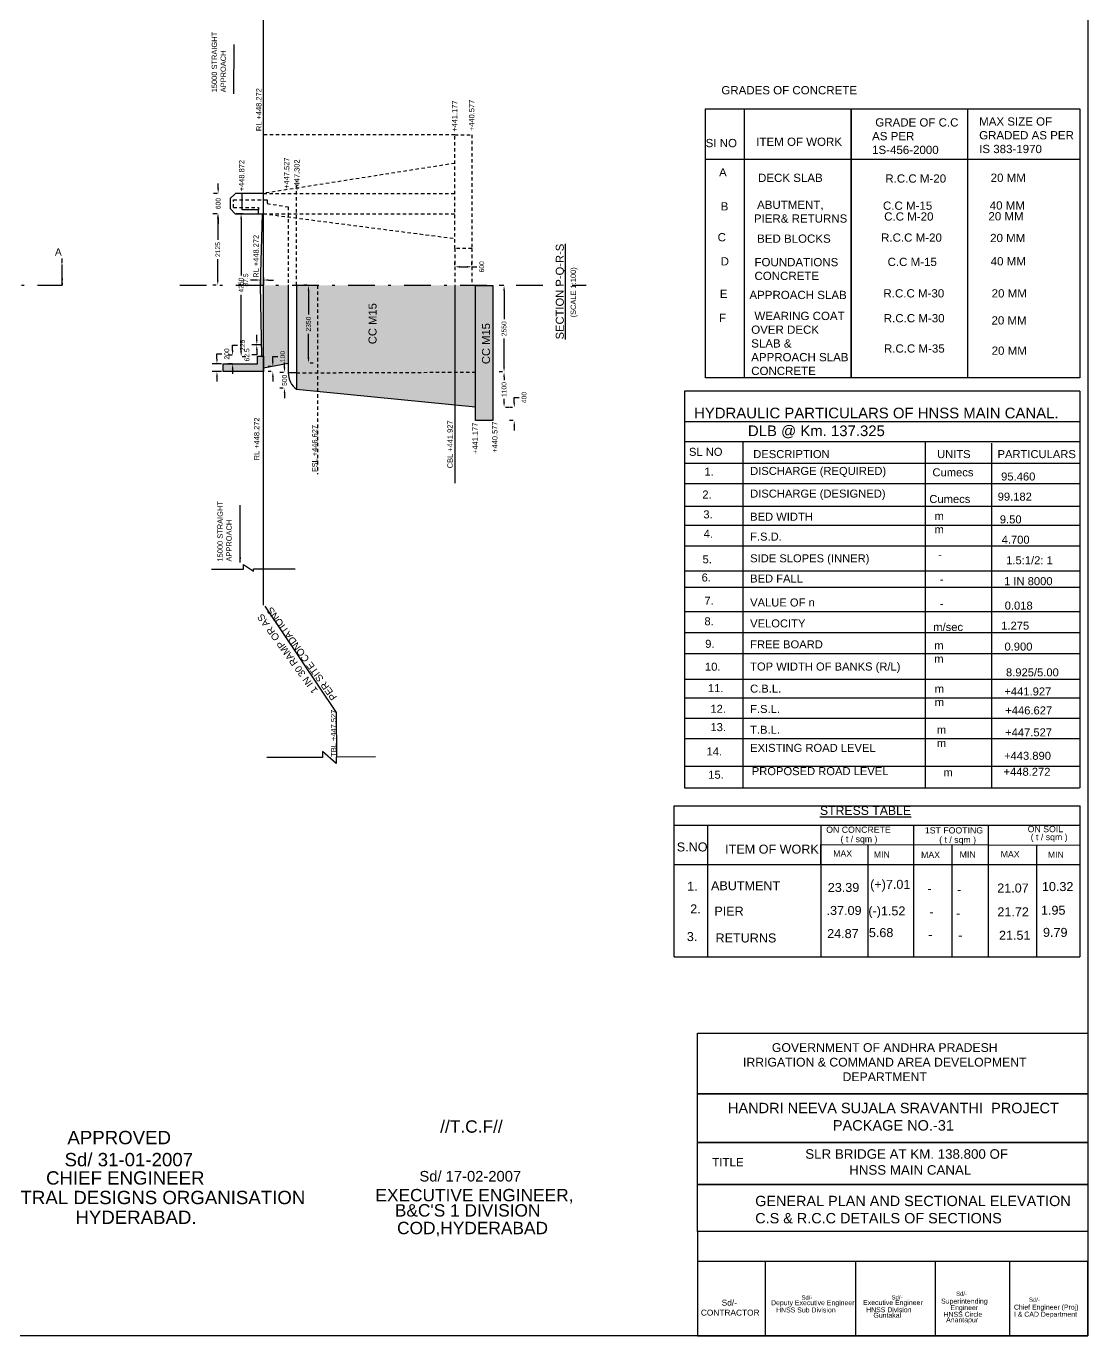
# Model space of a CAD drawing. Header units: metres. Extents: x 323 to 450, y 282 to 479.
# Drawn here: x 391.91 to 431.7, y 282.48 to 331.57 of the extents above; entities that cross this region are included whole.
import ezdxf

# ---------------------------------------------------------------- set-up
doc = ezdxf.new("R2010")
doc.units = ezdxf.units.M
doc.header["$MEASUREMENT"] = 0
doc.linetypes.add('DASHDOT', pattern=[1, 0.5, -0.25, 0, -0.25])
doc.linetypes.add('HIDDEN', pattern=[9.525, 6.35, -3.175])
for name, color, linetype in [('DIMENSION', 255, 'Continuous'), ('DRAWING', 7, 'Continuous'), ('HATCH', 7, 'Continuous'), ('TEXT', 255, 'Continuous')]:
    doc.layers.add(name, color=color, linetype=linetype)
doc.styles.get("Standard").update_dxf_attribs({"font": 'arial.ttf'})
doc.dimstyles.get("Standard").update_dxf_attribs({"dimtxt": 0.18, "dimasz": 0.1875, "dimexe": 0.18, "dimexo": 0.0625, "dimgap": 0.09, "dimtad": 0, "dimtih": 1, "dimtoh": 1, "dimdec": 4, "dimzin": 0, "dimdsep": 46, "dimtxsty": 'Standard', "dimcen": 0.09, "dimadec": 0, "dimazin": 0, "dimtfac": 1, "dimtdec": 4, "dimtofl": 0, "dimtmove": 0, "dimatfit": 3, "dimfxl": 1, "dimtolj": 1, "dimtzin": 0, "dimarcsym": 0})

# ---------------------------------------------------------------- blocks, each defined once
blk = doc.blocks.new('*D53')
at = {"layer": 'Defpoints', "color": 0, "ltscale": 0.02, "transparency": 16777216}
for p in [(409.821, 318.608), (409.821, 318.608), (409.813, 317.292)]:
    blk.add_point(p, dxfattribs=at)
at = {"layer": 'DIMENSION', "color": 0, "lineweight": -2, "ltscale": 0.02, "transparency": 16777216}
for p, q in [((409.759, 318.608), (409.641, 318.608)), ((409.821, 318.42), (409.821, 318.3)), ((409.821, 317.479), (409.821, 317.6)), ((409.876, 317.292), (410.001, 317.292))]:
    blk.add_line(p, q, dxfattribs=at)
at = {"layer": 'DIMENSION', "color": 0, "ltscale": 0.02, "transparency": 16777216}
for points in [[(409.79, 318.42), (409.853, 318.42), (409.821, 318.608)], [(409.79, 317.479), (409.853, 317.479), (409.821, 317.292)]]:
    blk.add_solid(points, dxfattribs=at)
at = {"layer": 'DIMENSION', "color": 0, "ltscale": 0.02, "transparency": 16777216, "insert": (409.821, 317.95), "char_height": 0.18, "attachment_point": 5, "rotation": 90}
blk.add_mtext('\\A1;1100', dxfattribs=at)
blk = doc.blocks.new('*D54')
at = {"layer": 'Defpoints', "color": 0, "ltscale": 0.02, "transparency": 16777216}
for p in [(409.821, 321.848), (409.871, 321.848), (409.821, 318.608)]:
    blk.add_point(p, dxfattribs=at)
at = {"layer": 'DIMENSION', "color": 0, "lineweight": -2, "ltscale": 0.02, "transparency": 16777216}
for p, q in [((409.809, 321.848), (409.641, 321.848)), ((409.821, 321.66), (409.821, 320.588)), ((409.821, 318.795), (409.821, 319.868)), ((409.759, 318.608), (409.641, 318.608))]:
    blk.add_line(p, q, dxfattribs=at)
at = {"layer": 'DIMENSION', "color": 0, "ltscale": 0.02, "transparency": 16777216}
for points in [[(409.79, 321.66), (409.853, 321.66), (409.821, 321.848)], [(409.79, 318.795), (409.853, 318.795), (409.821, 318.608)]]:
    blk.add_solid(points, dxfattribs=at)
at = {"layer": 'DIMENSION', "color": 0, "ltscale": 0.02, "transparency": 16777216, "insert": (409.821, 320.228), "char_height": 0.18, "attachment_point": 5, "rotation": 90}
blk.add_mtext('\\A1;2550', dxfattribs=at)
blk = doc.blocks.new('*D55')
at = {"layer": 'Defpoints', "color": 0, "ltscale": 0.02, "transparency": 16777216}
for p in [(410.204, 317.275), (410.204, 317.275), (410.229, 316.784)]:
    blk.add_point(p, dxfattribs=at)
at = {"layer": 'DIMENSION', "color": 0, "lineweight": -2, "ltscale": 0.02, "transparency": 16777216}
for p, q in [((410.204, 317.462), (410.204, 317.65)), ((410.204, 317.65), (410.392, 317.65)), ((410.142, 317.275), (410.024, 317.275)), ((410.167, 316.784), (410.024, 316.784)), ((410.204, 316.597), (410.204, 316.409))]:
    blk.add_line(p, q, dxfattribs=at)
at = {"layer": 'DIMENSION', "color": 0, "ltscale": 0.02, "transparency": 16777216}
for points in [[(410.173, 317.462), (410.235, 317.462), (410.204, 317.275)], [(410.173, 316.597), (410.235, 316.597), (410.204, 316.784)]]:
    blk.add_solid(points, dxfattribs=at)
at = {"layer": 'DIMENSION', "color": 0, "ltscale": 0.02, "transparency": 16777216, "insert": (410.573, 317.65), "char_height": 0.18, "attachment_point": 5, "rotation": 90}
blk.add_mtext('\\A1;400', dxfattribs=at)
blk = doc.blocks.new('*D59')
at = {"layer": 'Defpoints', "color": 0, "ltscale": 0.02, "transparency": 16777216}
for p in [(407.975, 322.549), (408.617, 322.549), (408.617, 322.549)]:
    blk.add_point(p, dxfattribs=at)
at = {"layer": 'DIMENSION', "color": 0, "lineweight": -2, "ltscale": 0.02, "transparency": 16777216}
for p, q in [((407.975, 322.611), (407.975, 322.729)), ((408.163, 322.549), (408.43, 322.549)), ((408.617, 322.611), (408.617, 322.729)), ((408.617, 322.549), (408.805, 322.549))]:
    blk.add_line(p, q, dxfattribs=at)
at = {"layer": 'DIMENSION', "color": 0, "ltscale": 0.02, "transparency": 16777216}
for points in [[(408.163, 322.58), (408.163, 322.518), (407.975, 322.549)], [(408.43, 322.58), (408.43, 322.518), (408.617, 322.549)]]:
    blk.add_solid(points, dxfattribs=at)
at = {"layer": 'DIMENSION', "color": 0, "ltscale": 0.02, "transparency": 16777216, "insert": (408.986, 322.549), "char_height": 0.18, "attachment_point": 5, "rotation": 90}
blk.add_mtext('\\A1;600', dxfattribs=at)
blk = doc.blocks.new('*D60')
at = {"layer": 'Defpoints', "color": 0, "ltscale": 0.02, "transparency": 16777216}
for p in [(399.091, 324.54), (399.091, 324.54), (399.091, 321.856)]:
    blk.add_point(p, dxfattribs=at)
at = {"layer": 'DIMENSION', "color": 0, "lineweight": -2, "ltscale": 0.02, "transparency": 16777216}
for p, q in [((399.029, 324.54), (398.911, 324.54)), ((399.091, 324.353), (399.091, 323.559)), ((399.091, 322.043), (399.091, 322.837)), ((399.029, 321.856), (398.911, 321.856))]:
    blk.add_line(p, q, dxfattribs=at)
at = {"layer": 'DIMENSION', "color": 0, "ltscale": 0.02, "transparency": 16777216}
for points in [[(399.06, 324.353), (399.122, 324.353), (399.091, 324.54)], [(399.06, 322.043), (399.122, 322.043), (399.091, 321.856)]]:
    blk.add_solid(points, dxfattribs=at)
at = {"layer": 'DIMENSION', "color": 0, "ltscale": 0.02, "transparency": 16777216, "insert": (399.091, 323.198), "char_height": 0.18, "attachment_point": 5, "rotation": 90}
blk.add_mtext('\\A1;2125', dxfattribs=at)
blk = doc.blocks.new('*D56')
at = {"layer": 'Defpoints', "color": 0, "ltscale": 0.02, "transparency": 16777216}
for p in [(402.491, 321.856), (402.491, 321.856), (402.49, 318.951)]:
    blk.add_point(p, dxfattribs=at)
at = {"layer": 'DIMENSION', "color": 0, "lineweight": -2, "ltscale": 0.02, "transparency": 16777216}
for p, q in [((402.429, 321.856), (402.311, 321.856)), ((402.491, 321.668), (402.491, 320.763)), ((402.491, 319.138), (402.491, 320.043)), ((402.553, 318.951), (402.671, 318.951))]:
    blk.add_line(p, q, dxfattribs=at)
at = {"layer": 'DIMENSION', "color": 0, "ltscale": 0.02, "transparency": 16777216}
for points in [[(402.46, 321.668), (402.522, 321.668), (402.491, 321.856)], [(402.46, 319.138), (402.522, 319.138), (402.491, 318.951)]]:
    blk.add_solid(points, dxfattribs=at)
at = {"layer": 'DIMENSION', "color": 0, "ltscale": 0.02, "transparency": 16777216, "insert": (402.491, 320.403), "char_height": 0.18, "attachment_point": 5, "rotation": 90}
blk.add_mtext('\\A1;2350', dxfattribs=at)
blk = doc.blocks.new('*D57')
at = {"layer": 'Defpoints', "color": 0, "ltscale": 0.02, "transparency": 16777216}
for p in [(401.593, 318.591), (401.616, 318.591), (401.61, 318.002)]:
    blk.add_point(p, dxfattribs=at)
at = {"layer": 'DIMENSION', "color": 0, "lineweight": -2, "ltscale": 0.02, "transparency": 16777216}
for p, q in [((401.554, 318.591), (401.413, 318.591)), ((401.593, 318.779), (401.593, 318.966)), ((401.548, 318.002), (401.413, 318.002)), ((401.593, 317.814), (401.593, 317.627))]:
    blk.add_line(p, q, dxfattribs=at)
at = {"layer": 'DIMENSION', "color": 0, "ltscale": 0.02, "transparency": 16777216}
for points in [[(401.562, 318.779), (401.624, 318.779), (401.593, 318.591)], [(401.562, 317.814), (401.624, 317.814), (401.593, 318.002)]]:
    blk.add_solid(points, dxfattribs=at)
at = {"layer": 'DIMENSION', "color": 0, "ltscale": 0.02, "transparency": 16777216, "insert": (401.593, 318.296), "char_height": 0.18, "attachment_point": 5, "rotation": 90}
blk.add_mtext('\\A1;500', dxfattribs=at)
blk = doc.blocks.new('*D61')
at = {"layer": 'Defpoints', "color": 0, "ltscale": 0.02, "transparency": 16777216}
for p in [(401.155, 318.811), (401.155, 318.811), (401.155, 318.623)]:
    blk.add_point(p, dxfattribs=at)
at = {"layer": 'DIMENSION', "color": 0, "lineweight": -2, "ltscale": 0.02, "transparency": 16777216}
for p, q in [((401.155, 318.998), (401.155, 319.186)), ((401.155, 319.186), (401.343, 319.186)), ((401.093, 318.811), (400.975, 318.811)), ((401.093, 318.623), (400.975, 318.623)), ((401.155, 318.436), (401.155, 318.248))]:
    blk.add_line(p, q, dxfattribs=at)
at = {"layer": 'DIMENSION', "color": 0, "ltscale": 0.02, "transparency": 16777216}
for points in [[(401.124, 318.998), (401.186, 318.998), (401.155, 318.811)], [(401.124, 318.436), (401.186, 318.436), (401.155, 318.623)]]:
    blk.add_solid(points, dxfattribs=at)
at = {"layer": 'DIMENSION', "color": 0, "ltscale": 0.02, "transparency": 16777216, "insert": (401.525, 319.186), "char_height": 0.18, "attachment_point": 5, "rotation": 90}
blk.add_mtext('\\A1;100', dxfattribs=at)
blk = doc.blocks.new('*D62')
at = {"layer": 'Defpoints', "color": 0, "ltscale": 0.02, "transparency": 16777216}
for p in [(399.648, 319.234), (399.699, 319.234), (399.706, 318.909)]:
    blk.add_point(p, dxfattribs=at)
at = {"layer": 'DIMENSION', "color": 0, "lineweight": -2, "ltscale": 0.02, "transparency": 16777216}
for p, q in [((399.648, 319.422), (399.648, 319.609)), ((399.648, 319.609), (399.836, 319.609)), ((399.636, 319.234), (399.468, 319.234)), ((399.643, 318.909), (399.468, 318.909)), ((399.648, 318.721), (399.648, 318.534))]:
    blk.add_line(p, q, dxfattribs=at)
at = {"layer": 'DIMENSION', "color": 0, "ltscale": 0.02, "transparency": 16777216}
for points in [[(399.617, 319.422), (399.679, 319.422), (399.648, 319.234)], [(399.617, 318.721), (399.679, 318.721), (399.648, 318.909)]]:
    blk.add_solid(points, dxfattribs=at)
at = {"layer": 'DIMENSION', "color": 0, "ltscale": 0.02, "transparency": 16777216, "insert": (400.017, 319.609), "char_height": 0.18, "attachment_point": 5, "rotation": 90}
blk.add_mtext('\\A1;225', dxfattribs=at)
blk = doc.blocks.new('*D63')
at = {"layer": 'Defpoints', "color": 0, "ltscale": 0.02, "transparency": 16777216}
for p in [(399.062, 318.909), (399.299, 318.909), (399.299, 318.623)]:
    blk.add_point(p, dxfattribs=at)
at = {"layer": 'DIMENSION', "color": 0, "lineweight": -2, "ltscale": 0.02, "transparency": 16777216}
for p, q in [((399.062, 319.096), (399.062, 319.284)), ((399.062, 319.284), (399.249, 319.284)), ((399.236, 318.909), (398.882, 318.909)), ((399.236, 318.623), (398.882, 318.623)), ((399.062, 318.436), (399.062, 318.248))]:
    blk.add_line(p, q, dxfattribs=at)
at = {"layer": 'DIMENSION', "color": 0, "ltscale": 0.02, "transparency": 16777216}
for points in [[(399.031, 319.096), (399.093, 319.096), (399.062, 318.909)], [(399.031, 318.436), (399.093, 318.436), (399.062, 318.623)]]:
    blk.add_solid(points, dxfattribs=at)
at = {"layer": 'DIMENSION', "color": 0, "ltscale": 0.02, "transparency": 16777216, "insert": (399.431, 319.284), "char_height": 0.18, "attachment_point": 5, "rotation": 90}
blk.add_mtext('\\A1;200', dxfattribs=at)
blk = doc.blocks.new('*D64')
at = {"layer": 'Defpoints', "color": 0, "ltscale": 0.02, "transparency": 16777216}
for p in [(399.967, 324.54), (400.101, 324.54), (399.946, 319.192)]:
    blk.add_point(p, dxfattribs=at)
at = {"layer": 'DIMENSION', "color": 0, "lineweight": -2, "ltscale": 0.02, "transparency": 16777216}
for p, q in [((400.038, 324.54), (399.787, 324.54)), ((399.967, 324.353), (399.967, 322.228)), ((399.967, 319.379), (399.967, 321.504)), ((400.008, 319.192), (400.147, 319.192))]:
    blk.add_line(p, q, dxfattribs=at)
at = {"layer": 'DIMENSION', "color": 0, "ltscale": 0.02, "transparency": 16777216}
for points in [[(399.936, 324.353), (399.999, 324.353), (399.967, 324.54)], [(399.936, 319.379), (399.999, 319.379), (399.967, 319.192)]]:
    blk.add_solid(points, dxfattribs=at)
at = {"layer": 'DIMENSION', "color": 0, "ltscale": 0.02, "transparency": 16777216, "insert": (399.967, 321.866), "char_height": 0.18, "attachment_point": 5, "rotation": 90}
blk.add_mtext('\\A1;4250', dxfattribs=at)
blk = doc.blocks.new('*D58')
at = {"layer": 'Defpoints', "color": 0, "ltscale": 0.02, "transparency": 16777216}
for p in [(399.107, 325.302), (399.147, 325.302), (399.131, 324.54)]:
    blk.add_point(p, dxfattribs=at)
at = {"layer": 'DIMENSION', "color": 0, "lineweight": -2, "ltscale": 0.02, "transparency": 16777216}
for p, q in [((399.107, 325.49), (399.107, 325.677)), ((399.085, 325.302), (398.927, 325.302)), ((399.069, 324.54), (398.927, 324.54)), ((399.107, 324.353), (399.107, 324.165))]:
    blk.add_line(p, q, dxfattribs=at)
at = {"layer": 'DIMENSION', "color": 0, "ltscale": 0.02, "transparency": 16777216}
for points in [[(399.076, 325.49), (399.138, 325.49), (399.107, 325.302)], [(399.076, 324.353), (399.138, 324.353), (399.107, 324.54)]]:
    blk.add_solid(points, dxfattribs=at)
at = {"layer": 'DIMENSION', "color": 0, "ltscale": 0.02, "transparency": 16777216, "insert": (399.107, 324.921), "char_height": 0.18, "attachment_point": 5, "rotation": 90}
blk.add_mtext('\\A1;600', dxfattribs=at)
blk = doc.blocks.new('*D65')
at = {"layer": 'Defpoints', "color": 0, "ltscale": 0.02, "transparency": 16777216}
for p in [(400.554, 319.624), (400.737, 319.624), (400.805, 319.625)]:
    blk.add_point(p, dxfattribs=at)
at = {"layer": 'DIMENSION', "color": 0, "lineweight": -2, "ltscale": 0.02, "transparency": 16777216}
for p, q in [((400.742, 319.625), (400.374, 319.625)), ((400.675, 319.624), (400.374, 319.624)), ((400.554, 319.812), (400.554, 320)), ((400.554, 319.249), (400.366, 319.249)), ((400.554, 319.436), (400.554, 319.249))]:
    blk.add_line(p, q, dxfattribs=at)
at = {"layer": 'DIMENSION', "color": 0, "ltscale": 0.02, "transparency": 16777216}
for points in [[(400.523, 319.812), (400.585, 319.812), (400.554, 319.625)], [(400.523, 319.436), (400.585, 319.436), (400.554, 319.624)]]:
    blk.add_solid(points, dxfattribs=at)
at = {"layer": 'DIMENSION', "color": 0, "ltscale": 0.02, "transparency": 16777216, "insert": (400.184, 319.249), "char_height": 0.18, "attachment_point": 5, "rotation": 90}
blk.add_mtext('\\A1;62.5', dxfattribs=at)
blk = doc.blocks.new('*D66')
at = {"layer": 'Defpoints', "color": 0, "ltscale": 0.02, "transparency": 16777216}
for p in [(400.699, 322.198), (400.699, 322.054), (400.805, 322.205)]:
    blk.add_point(p, dxfattribs=at)
at = {"layer": 'DIMENSION', "color": 0, "lineweight": -2, "ltscale": 0.02, "transparency": 16777216}
for p, q in [((400.511, 322.054), (400.324, 322.054)), ((400.699, 322.136), (400.699, 321.874)), ((400.805, 322.143), (400.805, 321.874)), ((400.992, 322.054), (401.18, 322.054))]:
    blk.add_line(p, q, dxfattribs=at)
at = {"layer": 'DIMENSION', "color": 0, "ltscale": 0.02, "transparency": 16777216}
for points in [[(400.511, 322.085), (400.511, 322.023), (400.699, 322.054)], [(400.992, 322.085), (400.992, 322.023), (400.805, 322.054)]]:
    blk.add_solid(points, dxfattribs=at)
at = {"layer": 'DIMENSION', "color": 0, "ltscale": 0.02, "transparency": 16777216, "insert": (400.142, 322.054), "char_height": 0.18, "attachment_point": 5, "rotation": 90}
blk.add_mtext('\\A1;87.5', dxfattribs=at)

msp = doc.modelspace()

# ---------------------------------------------------------------- hatches: boundary and pattern name
at = {"layer": 'HATCH', "ltscale": 0.02}
h = msp.add_hatch(dxfattribs=at)
h.set_pattern_fill('AR-CONC', color=256, scale=0.05, angle=90, style=0)
h.set_pattern_definition([(140, (738.67106, -425.21562), (0.03137607, 0.35863009), [0.0375, -0.4125]), (85, (738.67106, -425.2156), (-0.37609607, -0.06937567), [0.03, -0.33]), (190.4514, (738.67368, -425.18573), (-0.34471977, 0.28925469), [0.0318701, -0.35057106]), (136.1842, (738.57106, -425.2156), (0.0827595, 0.53362052), [0.05625, -0.61875]), (186.6356, (738.57796, -425.17115), (-0.48705894, 0.46733135), [0.04780514, -0.5258565]), (81.1842, (738.57106, -425.2156), (-0.4870593, 0.46733097), [0.045, -0.495]), (111, (738.59606, -425.16562), (0.20130945, 0.29845353), [0.0375, -0.4125]), (56, (738.59606, -425.1656), (-0.36257502, 0.12165767), [0.03, -0.33]), (161.4514, (738.61284, -425.14074), (-0.16126525, 0.42011131), [0.0318701, -0.35057106]), (127.5, (738.67106, -425.21562), (-0.166446927, 0.006079928), [0, -0.326, 0, -0.335, 0, -0.33125]), (97.5, (738.67106, -425.21562), (-0.197205856, 0.13153477), [0, -0.191, 0, -0.3185, 0, -0.12625]), (57.5, (738.67106, -425.32712), (0.011277436, 0.266911218), [0, -0.125, 0, -0.39, 0, -0.5175]), (47.5, (738.67106, -425.37712), (-0.05005249, 0.291593085), [0, -0.1625, 0, -0.259, 0, -0.3675])])
h.paths.add_polyline_path([(400.80456, 321.85587), (400.80456, 318.766), (401.73329, 318.93934), (401.73329, 321.85587)])
h.paths.add_polyline_path([(400.58336, 319.20384), (400.58336, 318.90863), (399.29882, 318.90863), (399.29882, 318.62337), (400.80456, 318.62337), (400.80456, 318.90863), (400.80456, 319.20384)])
h.paths.add_polyline_path([(402.04508, 321.85587), (402.04508, 318.57574), (402.83194, 318.57882), (402.83194, 321.85587)])
h.paths.add_polyline_path([(402.83194, 321.85587), (402.83194, 318.57882), (407.97543, 318.59893), (407.97543, 321.85587)])
h.paths.add_polyline_path([(402.83194, 318.57882), (402.83194, 317.88114), (407.97543, 317.37446), (407.97543, 318.59893)])
h.paths.add_polyline_path([(402.04508, 318.57574), (402.04508, 317.95865), (402.83194, 317.88114), (402.83194, 318.57882)])
h.paths.add_polyline_path([(407.97543, 318.59893), (407.97543, 317.37446), (408.74677, 317.29847), (408.74677, 318.60195)])
h.paths.add_polyline_path([(407.97543, 321.85587), (407.97543, 318.59893), (408.74677, 318.60195), (408.74677, 321.85587)])
h.paths.add_polyline_path([(408.74677, 321.85103), (408.74677, 316.78414), (409.40302, 316.78414), (409.40302, 321.85103)])
h.paths.add_polyline_path([(404.66647, 319.61179), (404.66783, 321.26117), (405.12826, 321.2608), (405.12691, 319.61141)], flags=24)
h.paths.add_polyline_path([(408.91865, 318.86404), (408.92, 320.51343), (409.38044, 320.51305), (409.37909, 318.86366)], flags=24)

# ---------------------------------------------------------------- linework, layer by layer
at = {"layer": 'DIMENSION', "ltscale": 0.02}
for points in [[(431.69822, 282.48208), (323.04028, 282.48208), (323.04028, 360.03784), (431.69822, 360.03784)], [(417.37544, 328.46547), (431.4056, 328.46547), (431.4056, 318.39094), (417.37544, 318.39094)], [(418.82872, 328.46547), (422.82848, 328.46547), (422.82848, 318.39094), (418.82872, 318.39094)], [(422.82848, 328.46547), (427.1925, 328.46547), (427.1925, 318.39094), (422.82848, 318.39094)], [(417.37544, 326.5851), (431.4056, 326.5851), (431.4056, 318.39094), (417.37544, 318.39094)]]:
    msp.add_lwpolyline(points, close=True, dxfattribs=at)
at = {"layer": 'DRAWING', "ltscale": 0.02}
for points in [[(400.80456, 309.86267), (400.80456, 332.92909)], [(399.55454, 325.1079), (399.76211, 325.30205)], [(399.55454, 325.1079), (399.55454, 324.73722)], [(399.73768, 324.54006), (400.80456, 324.54006), (400.80456, 325.30205), (399.76211, 325.30205)], [(400.62357, 324.54006), (400.62357, 324.67957), (400.00935, 324.67957), (400.00935, 325.30205)], [(399.73768, 324.54006), (399.55454, 324.73722)], [(400.74542, 319.20384), (400.69357, 321.85587), (400.76195, 324.54006)], [(401.73329, 321.87062), (401.73329, 318.57574)], [(402.04508, 321.85904), (402.04508, 318.57552), (401.73329, 318.57574)], [(407.97543, 321.86444), (407.97543, 314.43445)], [(400.58336, 318.90863), (400.58336, 319.20384), (400.80456, 319.20384), (400.80456, 318.90863)], [(400.80456, 318.90863), (400.80456, 318.62337), (399.29882, 318.62337), (399.29882, 318.90863), (400.58336, 318.90863)], [(400.80456, 318.766), (401.73329, 318.93934)], [(402.04508, 318.57552), (402.04508, 317.95865), (408.74677, 317.29847)], [(398.85969, 311.21247), (400.0517, 311.21247), (400.0517, 311.38849), (400.42894, 311.13952), (400.42894, 311.23395), (401.99509, 311.23395)], [(400.85219, 309.82493), (403.52921, 305.83912)], [(403.52921, 305.83912), (403.53547, 304.17396)], [(405.00079, 304.17947), (403.52634, 304.17393), (403.52724, 303.9347), (403.02129, 304.38895), (403.02215, 304.16124), (400.93281, 304.15338)]]:
    msp.add_lwpolyline(points, dxfattribs=at)
at = {"layer": 'DRAWING', "linetype": 'HIDDEN', "ltscale": 0.02}
for points in [[(407.97543, 327.4956), (400.80456, 327.4956)], [(407.97543, 326.42792), (400.80456, 325.30205)], [(402.04508, 321.85904), (402.04284, 325.75462)], [(399.6778, 324.77251), (399.6778, 325.05793), (400.94767, 325.05793), (400.94767, 324.92315), (401.73329, 324.79543), (401.73329, 321.87062)], [(400.80456, 325.30205), (407.97543, 325.30205)], [(399.6778, 324.77251), (400.62357, 324.77251), (400.62357, 324.67957)], [(400.80456, 324.54006), (407.98169, 324.54006)], [(400.80456, 324.54006), (407.97543, 323.60985)], [(407.97543, 323.23344), (407.97543, 321.86444)], [(408.61702, 323.23344), (408.61702, 321.86444)], [(402.83194, 321.85587), (402.83194, 314.78225)], [(402.04508, 318.57574), (408.74677, 318.60195)]]:
    msp.add_lwpolyline(points, dxfattribs=at)
msp.add_lwpolyline([(407.97543, 323.23344), (407.97543, 327.4956), (408.61702, 327.4956), (408.61702, 323.23344)], close=True, dxfattribs=at)
at = {"layer": 'DRAWING', "linetype": 'DASHDOT', "ltscale": 2}
for points in [[(327.24145, 322.49583), (327.24145, 321.85932), (393.25555, 321.85932), (393.25555, 322.5024)], [(397.67362, 321.85587), (412.89636, 321.85587)]]:
    msp.add_lwpolyline(points, dxfattribs=at)
at = {"layer": 'DRAWING', "ltscale": 0.02}
msp.add_lwpolyline([(408.74677, 316.78414), (408.74677, 321.85103), (409.40302, 321.85103), (409.40302, 316.78414)], close=True, dxfattribs=at)
msp.add_arc((402.48584, 318.56866), 0.75258, 179.460864, 234.149485, dxfattribs=at)
at = {"layer": 'HATCH', "ltscale": 0.02}
for points in [[(416.19395, 302.35052), (431.4056, 302.35052)], [(425.16399, 301.6191), (425.16399, 296.69278)], [(427.9648, 301.6191), (427.9648, 296.69278)], [(427.9648, 301.6191), (427.9648, 296.69278)], [(423.45312, 300.90283), (423.45312, 296.69278)], [(426.59933, 300.89147), (426.59933, 296.69503)], [(429.77252, 300.87941), (429.77252, 296.69278)], [(416.19395, 296.69278), (427.9648, 296.69278)], [(427.9648, 296.69278), (431.4056, 296.69278)], [(417.06566, 286.39645), (417.06566, 285.26902)]]:
    msp.add_lwpolyline(points, dxfattribs=at)
at = {"layer": 'TEXT', "ltscale": 0.02}
for points in [[(431.4056, 317.89021), (416.58311, 317.89021), (416.58311, 303.02008)], [(431.4056, 317.89021), (431.4056, 303.02008)], [(416.58311, 316.75067), (431.40389, 316.75067)], [(416.58311, 315.99632), (431.40276, 315.99632)], [(418.76848, 315.99632), (418.76848, 303.02008)], [(425.60085, 315.99632), (425.60085, 303.02008)], [(428.09433, 315.93482), (428.09433, 303.02008)], [(416.58311, 315.19043), (431.40154, 315.19043)], [(416.58311, 314.42808), (431.4004, 314.42808)], [(416.58311, 313.57864), (431.39912, 313.57864)], [(416.58311, 312.85988), (431.39804, 312.85988)], [(416.58311, 312.09753), (431.3969, 312.09753)], [(416.58311, 311.15296), (431.39548, 311.15296)], [(416.58311, 310.5431), (431.39456, 310.5431)], [(416.58311, 309.6283), (431.39318, 309.6283)], [(416.58311, 308.84418), (431.392, 308.84418)], [(416.58311, 308.06006), (431.39083, 308.06006)], [(416.58311, 307.09703), (431.38938, 307.09703)], [(416.58311, 306.40004), (431.38833, 306.40004)], [(416.58311, 305.63769), (431.38718, 305.63769)], [(416.58311, 304.87539), (431.38604, 304.87539)], [(416.58311, 303.83723), (431.38448, 303.83723)], [(416.58311, 303.02008), (431.38325, 303.02008)], [(416.19395, 296.69278), (416.19395, 302.35052)], [(417.19686, 302.35052), (431.40794, 302.35052)], [(431.4056, 302.35052), (431.4056, 302.35052), (431.4056, 296.69278)], [(427.9648, 300.13215), (416.19395, 300.13215), (416.19395, 301.6191), (427.9648, 301.6191)], [(417.45203, 296.69278), (417.45203, 301.6191), (421.69583, 301.6191), (421.69583, 296.69278)], [(427.9648, 301.6191), (431.4056, 301.6191), (431.4056, 300.13215), (427.9648, 300.13215)], [(427.9648, 300.13215), (421.69583, 300.13215), (421.69583, 300.90283), (427.9648, 300.88831)], [(427.9648, 300.88359), (431.4056, 300.87562), (431.4056, 300.13215), (427.9648, 300.13215)], [(419.60856, 285.26902), (419.60856, 282.48208)], [(422.99147, 285.26902), (422.99147, 282.48208)], [(425.98361, 285.26902), (425.98361, 282.48208)], [(428.76826, 285.26902), (428.76826, 282.48208)]]:
    msp.add_lwpolyline(points, dxfattribs=at)
for points in [[(417.06566, 293.82287), (431.69822, 293.82287), (431.69822, 291.55099), (417.06566, 291.55099)], [(417.06566, 291.55099), (431.69822, 291.55099), (431.69822, 289.72644), (417.06566, 289.72644)], [(417.06566, 289.72644), (431.69822, 289.72644), (431.69822, 288.15247), (417.06566, 288.15247)], [(417.06566, 288.15247), (431.69822, 288.15247), (431.69822, 286.39645), (417.06566, 286.39645)], [(417.06566, 282.48208), (431.69822, 282.48208), (431.69822, 285.26902), (417.06566, 285.26902)]]:
    msp.add_lwpolyline(points, close=True, dxfattribs=at)

# ---------------------------------------------------------------- texts
at = {"layer": 'DIMENSION', "ltscale": 0.02}
msp.add_text('A', height=0.26942, dxfattribs=at).set_placement((392.99059, 322.97212))
at = {"layer": 'DIMENSION', "attachment_point": 1}
for s, insert, char_height, width in [('GRADES OF CONCRETE  \\P', (417.96492, 329.32336), 0.3089596, 5.2896575), (' GRADE OF C.C AS PER 1S-456-2000', (423.61357, 328.11701), 0.3089596, 3.3756143), ('MAX SIZE OF GRADED AS PER IS 383-1970', (427.62701, 328.15046), 0.3089596, 3.9553044), ('SI NO', (417.37544, 327.34299), 0.30896, 1.1929612), (' ITEM OF WORK', (419.15394, 327.39194), 0.3089596, 3.4985561), (' \\P  A ', (417.63869, 326.76097), 0.30896, 2.6988229), (' DECK SLAB', (419.22063, 326.03907), 0.30896, 2.6457139), (' R.C.C M-20', (423.99058, 326.01355), 0.3089596, 2.7249349), ('20 MM', (428.05685, 326.04334), 0.30896, 1.3379045), ('B ', (417.93926, 324.97095), 0.30896, 1.9856132), (' ABUTMENT, PIER& RETURNS', (419.184, 325.02966), 0.3089596, 3.5027273), (' C.C M-15', (423.9014, 324.99574), 0.30896, 2.3996422), ('40 MM', (428.02324, 325.00375), 0.30896, 1.3379045), (' C.C M-20', (423.94727, 324.59092), 0.30896, 2.3996422), ('20 MM', (427.97455, 324.59804), 0.30896, 1.3379045), ('C ', (417.82522, 323.81275), 0.30896, 1.5680436), (' BED BLOCKS ', (419.1858, 323.76), 0.3089596, 2.9986676), (' R.C.C M-20', (423.83213, 323.79959), 0.3089596, 2.7249349), ('20 MM', (428.03901, 323.78551), 0.30896, 1.3379045), ('D ', (417.93926, 322.90983), 0.30896, 1.1024546), ('FOUNDATIONS CONCRETE', (419.20666, 322.87914), 0.3089596, 3.2458075), (' C.C M-15', (424.07384, 322.88799), 0.30896, 2.3996422), ('40 MM', (428.05823, 322.91243), 0.30896, 1.3379045), ('E ', (417.9087, 321.68881), 0.30896, 0.6483725), (' APPROACH SLAB', (418.89742, 321.64922), 0.3089596, 3.9300668), (' R.C.C M-30', (423.91967, 321.70995), 0.3089596, 2.7249349), ('20 MM', (428.09443, 321.7083), 0.30896, 1.3379045), ('F', (417.87729, 320.78978), 0.30896, 0.2188534), (' WEARING COAT OVER DECK SLAB & APPROACH SLAB CONCRETE ', (419.08365, 320.86267), 0.3089596, 3.6747371), (' R.C.C M-30', (423.93267, 320.77788), 0.3089596, 2.7249349), ('20 MM', (428.08933, 320.69624), 0.30896, 1.3379045), (' R.C.C M-35', (423.93751, 319.64224), 0.3089596, 2.7249349), ('20 MM', (428.09416, 319.5606), 0.30896, 1.3379045)]:
    msp.add_mtext(s, dxfattribs=dict(at, insert=insert, char_height=char_height, width=width))
at = {"layer": 'TEXT'}
for s, height, p in [('%%USTRESS TABLE', 0.3280743, (421.66127, 302.00487)), ('ON CONCRETE', 0.2343388, (421.89466, 301.3347)), ('1ST FOOTING', 0.2343388, (425.59172, 301.31093)), ('ON SOIL', 0.234339, (429.44541, 301.35858)), ('S.NO', 0.337448, (416.29464, 300.63622)), ('( t / sqm )', 0.2343388, (422.4317, 300.98341)), ('( t / sqm )', 0.2343388, (426.12876, 300.95965)), ('( t / sqm )', 0.2343388, (429.55791, 301.06003)), ('ITEM OF WORK', 0.3374478, (418.10723, 300.55502)), ('MAX ', 0.234339, (422.15592, 300.43951)), ('MIN ', 0.234339, (423.67761, 300.4004)), ('MAX ', 0.234339, (425.44942, 300.39185)), ('MIN ', 0.234339, (426.89473, 300.40703)), ('MAX ', 0.234339, (428.43332, 300.41475)), ('MIN ', 0.234339, (430.19905, 300.39733)), ('1.', 0.337448, (416.68362, 299.16294)), ('ABUTMENT', 0.337448, (417.57706, 299.18307)), ('23.39', 0.337448, (421.95435, 299.11855)), ('(+)7.01', 0.337448, (423.54092, 299.23509)), ('21.07', 0.337448, (428.30335, 299.09722)), ('10.32', 0.337448, (429.97869, 299.15154)), ('-', 0.33745, (425.68354, 299.08137)), ('-', 0.33745, (426.80049, 299.04671)), ('2.', 0.337448, (416.79752, 298.31519)), ('PIER', 0.337448, (417.70199, 298.22972)), ('.37.09', 0.337448, (421.90819, 298.256)), ('(-)1.52', 0.337448, (423.47423, 298.23856)), ('21.72', 0.337448, (428.30931, 298.20445)), ('1.95', 0.337448, (429.94375, 298.26441)), ('-', 0.33745, (425.76089, 298.20445)), ('-', 0.33745, (426.76556, 298.15958)), ('3.', 0.337448, (416.67097, 297.27649)), ('RETURNS ', 0.337448, (417.74721, 297.22583)), ('24.87', 0.337448, (421.93001, 297.38861)), ('5.68', 0.337448, (423.49361, 297.42522)), ('-', 0.33745, (425.7189, 297.35038)), ('-', 0.33745, (426.84169, 297.32999)), ('21.51', 0.337448, (428.37045, 297.32661)), ('9.79', 0.337448, (430.01988, 297.43482)), (' APPROVED', 0.5, (393.26234, 289.66349)), ('//T.C.F//', 0.464171, (407.428, 290.09462)), ('Sd/ 31-01-2007', 0.5, (393.3504, 288.83643)), ('SLR BRIDGE AT KM. 138.800 OF', 0.3572253, (421.10985, 289.11792)), ('CHIEF ENGINEER', 0.5, (392.65706, 288.14935)), ('Sd/ 17-02-2007', 0.3958287, (406.64898, 288.26568)), ('CENTRAL DESIGNS ORGANISATION', 0.5, (390.22425, 287.41648)), ('EXECUTIVE ENGINEER,', 0.4641705, (404.9996, 287.52225)), ('HYDERABAD.', 0.5, (393.75719, 286.67401)), ("B&C'S 1 DIVISION", 0.4641705, (405.72848, 286.95187)), ('COD,HYDERABAD', 0.4641705, (405.81204, 286.29103)), ('Deputy Executive Engineer', 0.1855716, (419.82856, 283.63026)), ('Sd/-', 0.158249, (420.9688, 283.83561)), (' Executive Engineer', 0.1855716, (423.20652, 283.63787)), ('Sd/-', 0.158249, (424.34676, 283.84322)), ('Superintending ', 0.1855716, (426.20125, 283.68795)), ('Sd/-', 0.158249, (426.7639, 283.98129)), ('Sd/-', 0.158249, (429.49349, 283.75687)), ('HNSS Sub Division', 0.1855716, (420.01537, 283.35746)), ('HNSS Division', 0.1855716, (423.39332, 283.36507)), ('Guntakal', 0.185572, (423.66389, 283.15857)), ('HNSS Circle', 0.1855716, (426.29037, 283.19457)), ('Chief Engineer (Proj)', 0.1855716, (428.93084, 283.46352)), ('I & CAD Department', 0.1855716, (428.93089, 283.19748)), ('Anantapur', 0.185572, (426.38868, 282.98807))]:
    msp.add_text(s, height=height, dxfattribs=at).set_placement(p)
for s, insert, char_height, width, attachment_point, rotation in [('15000 STRAIGHT APPROACH', (398.86323, 329.08902), 0.2, 3.271128, 1, 90), ('\\pt2.2;RL +448.272', (400.52996, 327.6357), 0.2, 3.271128, 1, 90), (' +441.177', (407.8683, 327.53271), 0.2, 3.271128, 1, 90), (' +440.577', (408.50819, 327.56031), 0.2, 3.271128, 1, 90), (' +448.872', (399.88707, 325.30367), 0.2, 3.271128, 1, 90), (' +447.527', (401.5727, 325.3946), 0.2, 3.271128, 1, 90), (' +447.302', (401.95602, 325.32584), 0.2, 3.271128, 1, 90), ('RL +448.272', (400.4248, 322.13915), 0.2, 3.271128, 1, 90), ('{\\LSECTION P-Q-R-S}', (411.75864, 319.82833), 0.3, 3.8353813, 1, 90), ('(SCALE 1:100)', (412.31439, 320.65232), 0.2, 3.271128, 1, 90), ('CC M15', (404.74276, 321.18611), 0.3, 1.5232592, 3, 89.95305), ('CC M15', (408.99494, 320.43837), 0.3, 1.5232592, 3, 89.95305), ('RL +448.272', (400.45095, 315.29391), 0.2, 3.271128, 1, 90), (' FSL +446.627', (402.62498, 314.78225), 0.2, 3.271128, 1, 90), ('CBL +441.927', (407.6964, 314.99677), 0.2, 3.271128, 1, 90), (' +441.177', (408.63444, 315.45732), 0.2, 3.271128, 1, 90), (' +440.577', (409.3739, 315.50022), 0.2, 3.271128, 1, 90), ('15000 STRAIGHT APPROACH', (399.07911, 311.50183), 0.2, 3.271128, 1, 90), ('1 IN 30 RAMP OR AS PER SITE CONDATIONS', (400.55112, 309.41651), 0.2613116, 4.193204, 3, 125.83111), ('TBL +447.527', (403.33262, 304.18632), 0.2, 3.271128, 1, 90)]:
    msp.add_mtext(s, dxfattribs=dict(at, insert=insert, char_height=char_height, width=width, attachment_point=attachment_point, rotation=rotation))
for s, insert, char_height, width, attachment_point in [('\\PHYDRAULIC PARTICULARS OF HNSS MAIN CANAL.                                   DLB @ Km. 137.325', (416.94198, 317.93654), 0.399994, 17.0113797, 1), (' SL NO', (416.63373, 315.76474), 0.299995, 2.2119873, 1), (' DESCRIPTION ', (419.04313, 315.67997), 0.2999955, 5.1127464, 1), ('UNITS', (426.04905, 315.67997), 0.299995, 1.9910198, 1), ('PARTICULARS', (428.31577, 315.67997), 0.2999955, 4.7688245, 1), ('1.', (417.32879, 315.02383), 0.299995, 0.442863, 1), ('DISCHARGE (REQUIRED)', (419.04313, 315.04864), 0.2999955, 8.3649261, 1), (' Cumecs \\P\\PCumecs \\P ', (425.75971, 314.99649), 0.299995, 1.8715065, 1), (' 95.460 ', (428.33462, 314.8394), 0.299995, 1.6511212, 1), ('2.', (417.25195, 314.16489), 0.299995, 0.442863, 1), ('DISCHARGE (DESIGNED)', (419.04313, 314.1992), 0.2999955, 8.3266373, 1), ('\\P99.182', (428.32023, 314.58535), 0.299995, 2.0428073, 1), ('3.', (417.2894, 313.4193), 0.299995, 0.442863, 1), ('BED WIDTH', (419.04313, 313.33329), 0.299995, 3.7868682, 1), ('m \\Pm ', (425.95513, 313.35831), 0.299995, 0.3527785, 1), (' 9.50 \\P', (428.2849, 313.23391), 0.299995, 1.0926574, 1), ('4.', (417.3003, 312.69395), 0.299995, 0.442863, 1), ('F.S.D.', (419.04313, 312.58708), 0.299995, 1.8490461, 1), (' 4.700 \\P', (428.35216, 312.47157), 0.299995, 1.3718893, 1), ('5.', (417.26015, 311.73639), 0.299995, 0.442863, 1), ('SIDE SLOPES (INNER)', (419.04313, 311.77352), 0.2999955, 30.4887259, 1), ('-', (426.09091, 311.91858), 0.3, 0.3527785, 1), (' 1.5:1/2: 1 ', (428.52209, 311.6992), 0.2999955, 2.1984129, 1), ('6.', (417.22356, 311.05557), 0.299995, 0.442863, 1), ('BED FALL', (419.04313, 311.01651), 0.299995, 3.2027092, 1), ('-', (426.15532, 310.98949), 0.3, 0.3527785, 1), ('1 IN 8000', (428.55989, 310.91714), 0.299995, 2.0985297, 1), ('7.', (417.33085, 310.18573), 0.299995, 0.442863, 1), ('VALUE OF n', (419.04313, 310.11785), 0.299995, 3.9600151, 1), ('-', (426.15532, 310.07469), 0.3, 0.3527785, 1), (' 0.018 \\P', (428.46766, 310.00233), 0.299995, 1.3738505, 1), ('8.', (417.33085, 309.41397), 0.299995, 0.442863, 1), ('VELOCITY', (419.04313, 309.33372), 0.299995, 3.4236324, 1), (' 1.275', (428.33642, 309.24947), 0.299995, 1.3731151, 1), ('m/sec', (425.90527, 309.19814), 0.299995, 1.3012846, 1), ('9.', (417.35955, 308.56896), 0.299995, 0.442863, 1), ('FREE BOARD', (419.04313, 308.5496), 0.299995, 4.4174481, 1), ('m \\Pm ', (425.9438, 308.50958), 0.299995, 0.3527785, 1), (' 0.900 \\P', (428.45903, 308.46511), 0.299995, 1.3718893, 1), ('10.', (417.35027, 307.71119), 0.299995, 0.442863, 1), ('TOP WIDTH OF BANKS (R/L)', (419.04313, 307.71759), 0.2999955, 9.2886021, 1), (' 8.925/5.00 ', (428.51529, 307.49972), 0.2999955, 2.4885719, 1), ('11.', (417.46155, 306.90787), 0.299995, 0.442863, 1), ('C.B.L.', (419.04313, 306.88958), 0.299995, 1.8334595, 1), ('m \\Pm ', (425.95944, 306.88491), 0.299995, 0.3527785, 1), (' +441.927', (428.45439, 306.78401), 0.299995, 2.2247847, 1), ('12.', (417.55437, 306.13212), 0.299995, 0.442863, 1), ('F.S.L.', (419.04313, 306.12724), 0.299995, 1.7338408, 1), ('\\P +446.627', (428.48714, 306.57273), 0.299995, 2.2247847, 1), ('13.', (417.55577, 305.44691), 0.299995, 0.442863, 1), ('T.B.L.', (419.04313, 305.34847), 0.299995, 1.7745015, 1), ('m \\Pm ', (426.04048, 305.34651), 0.299995, 0.3527785, 1), (' +447.527', (428.48254, 305.24965), 0.299995, 2.2247847, 1), ('14.', (417.41179, 304.53305), 0.299995, 0.442863, 1), ('EXISTING ROAD LEVEL', (419.04313, 304.66828), 0.2999955, 8.365265, 1), (' \\P +443.890', (428.44268, 304.87201), 0.299995, 2.223559, 1), ('15.', (417.47315, 303.66161), 0.299995, 0.442863, 1), ('PROPOSED ROAD LEVEL', (419.10449, 303.79684), 0.2999955, 8.365265, 1), ('m \\P ', (426.28706, 303.74795), 0.299995, 0.3527785, 1), (' \\P +448.272', (428.42306, 304.2736), 0.299995, 2.223559, 1), ('HANDRI NEEVA SUJALA SRAVANTHI  PROJECT\\PPACKAGE NO.-31', (424.41259, 291.21526), 0.3897003, 16.7014411, 2), (' HNSS MAIN CANAL', (422.6161, 288.87713), 0.3572253, 4.9311342, 1), ('Engineer', (426.55193, 283.63218), 0.185572, 1.0718087, 1)]:
    msp.add_mtext(s, dxfattribs=dict(at, insert=insert, char_height=char_height, width=width, attachment_point=attachment_point))
at = {"layer": 'TEXT', "color": 7}
for s, insert, char_height, width, attachment_point in [('GOVERNMENT OF ANDHRA PRADESH\\PIRRIGATION & COMMAND AREA DEVELOPMENT DEPARTMENT', (424.08821, 292.73862), 0.328342, 12.620067, 5), ('TITLE', (417.62209, 289.1407), 0.309286, 2.5136498, 1), ('GENERAL PLAN AND SECTIONAL ELEVATION\\PC.S & R.C.C DETAILS OF SECTIONS', (419.23358, 287.72909), 0.3866074, 11.7848442, 1), ('         Sd/-\\PCONTRACTOR', (417.19686, 283.53543), 0.2232725, 3.3240705, 4)]:
    msp.add_mtext(s, dxfattribs=dict(at, insert=insert, char_height=char_height, width=width, attachment_point=attachment_point))

# ---------------------------------------------------------------- dimensions: what is measured, and where the dimension line sits
at = {"layer": 'DIMENSION', "ltscale": 0.02}
for base, p1, p2, angle, text, picture, middle in [((399.10689, 325.30205), (399.13123, 324.54006), (399.14744, 325.30205), 90, '600', '*D58', (399.10689, 324.92106)), ((399.09117, 324.54006), (399.09117, 321.85587), (399.09117, 324.54006), 90, '2125', '*D60', (399.09117, 323.19797)), ((399.96737, 324.54006), (399.94566, 319.19199), (400.10062, 324.54006), 90, '4250', '*D64', (399.96737, 321.86602)), ((408.61702, 322.54894), (407.97543, 322.54894), (408.61702, 322.54894), 180, '600', '*D59', (408.98642, 322.54894)), ((400.69861, 322.05375), (400.80456, 322.20532), (400.69861, 322.19838), 180, '87.5', '*D66', (400.14171, 322.05375)), ((402.49103, 321.85587), (402.49019, 318.95086), (402.49103, 321.85587), 90, '2350', '*D56', (402.49103, 320.40337)), ((409.82133, 321.84791), (409.82133, 318.60768), (409.87124, 321.84791), 90, '2550', '*D54', (409.82133, 320.2278)), ((399.64804, 319.23445), (399.70592, 318.90863), (399.69868, 319.23445), 90, '225', '*D62', (400.01744, 319.60945)), ((400.55387, 319.62361), (400.80456, 319.62493), (400.73721, 319.62361), 90, '62.5', '*D65', (400.18447, 319.24861)), ((399.06196, 318.90863), (399.29882, 318.62337), (399.29882, 318.90863), 90, '200', '*D63', (399.43136, 319.28363)), ((401.15517, 318.81087), (401.15517, 318.62337), (401.15517, 318.81087), 90, '100', '*D61', (401.52457, 319.18587)), ((401.59314, 318.59149), (401.61012, 318.0015), (401.61616, 318.59149), 90, '500', '*D57', (401.59314, 318.29649)), ((409.82133, 318.60768), (409.813, 317.2916), (409.82133, 318.60768), 90, '1100', '*D53', (409.82133, 317.94964)), ((410.20405, 317.2749), (410.22901, 316.78414), (410.20405, 317.2749), 90, '400', '*D55', (410.57345, 317.6499))]:
    dim = msp.add_linear_dim(base=base, p1=p1, p2=p2, angle=angle, text=text, dimstyle='Standard', dxfattribs=at)
    dim.commit()
    dim.dimension.update_dxf_attribs({"geometry": picture, "text_midpoint": middle, "text_rotation": 90})

# ---------------------------------------------------------------- leaders
at = {"layer": 'DRAWING', "linetype": 'HIDDEN', "ltscale": 0.02}
msp.add_leader([(393.24701, 322.86243), (393.25555, 321.85932)], dimstyle='Standard', override={"dimgap": 0.09, "dimtad": 0}, dxfattribs=at)
at = {"layer": 'HATCH', "ltscale": 0.02}
for points in [[(399.69903, 330.88085), (399.68179, 329.03922)], [(399.93461, 311.46706), (399.93461, 313.61061)]]:
    msp.add_leader(points, dimstyle='Standard', override={"dimgap": 0.09, "dimtad": 0}, dxfattribs=at)

doc.saveas('drawing.dxf')
